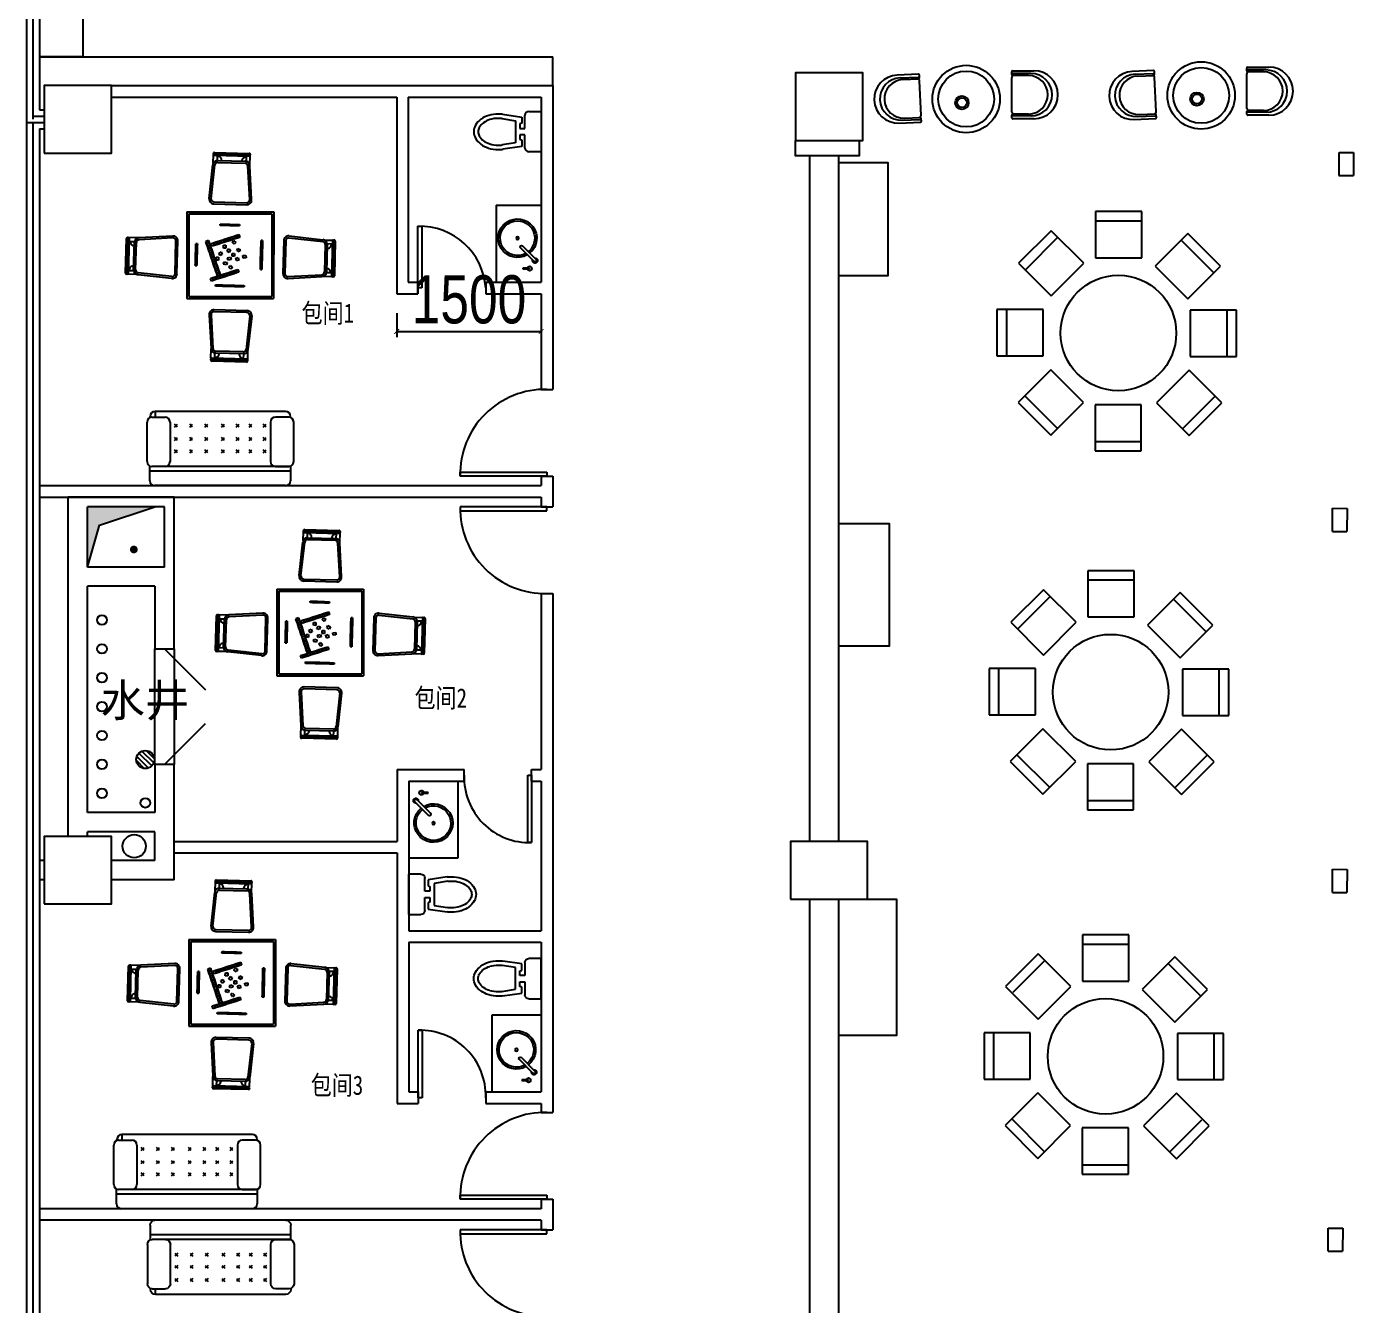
# Model space of a CAD drawing. Header units: millimetres. Extents: x 2680932 to 6187768, y 127588 to 383208.
# Drawn here: x 3069096 to 3082875, y 166707 to 179991 of the extents above; entities that cross this region are included whole.
import ezdxf

# ---------------------------------------------------------------- set-up
doc = ezdxf.new("R2010")
doc.units = ezdxf.units.MM
doc.header["$LTSCALE"] = 20
for name, color, linetype in [('3', 3, 'Continuous'), ('COLUMN', 9, 'Continuous'), ('CURTWALL', 4, 'Continuous'), ('DIM_LEAD', 3, 'Continuous'), ('EQUIP_地漏', 7, 'Continuous'), ('PUB_TEXT', 41, 'Continuous'), ('VPIPE-喷淋', 6, 'Continuous'), ('VPIPE-废水', 31, 'Continuous'), ('WALL', 3, 'Continuous'), ('WINDOW', 4, 'Continuous'), ('家具内线', 36, 'Continuous'), ('家具外线', 255, 'Continuous'), ('标注', 6, 'Continuous'), ('细线', 8, 'Continuous'), ('门窗', 73, 'Continuous'), ('阳台栏杆', 149, 'Continuous')]:
    doc.layers.add(name, color=color, linetype=linetype)
doc.layers.add('红', color=1, linetype='Continuous', lineweight=13)
doc.styles.add('DIM_FONT', font='simplex.shx', dxfattribs={"width": 0.8})
doc.styles.get("Standard").update_dxf_attribs({"font": '', "width": 0.8})
doc.styles.get('Standard').set_extended_font_data('YouYuan')
doc.dimstyles.new('平面图', dxfattribs={"dimscale": 100, "dimtxt": 5, "dimasz": 0.5, "dimexe": 0.6, "dimexo": 2, "dimgap": 0.8, "dimtad": 1, "dimdec": 0, "dimtxsty": 'Standard', "dimblk": 'ARCHTICK', "dimcen": 2.5, "dimclrd": 1, "dimclre": 1, "dimclrt": 2, "dimadec": 0, "dimazin": 0, "dimtfac": 1, "dimtdec": 0, "dimtix": 1, "dimtmove": 2, "dimatfit": 3, "dimfxl": 0.6, "dimarcsym": 0})

# ---------------------------------------------------------------- blocks, each defined once
blk = doc.blocks.new('$TwtSys$00000141')
for p, q in [((-94, 8), (-10, 92)), ((-94, 8), (-10, 92)), ((-87, -35), (35, 87)), ((-87, -35), (35, 87)), ((-66, -66), (66, 66)), ((-66, -66), (66, 66)), ((-32, -87), (88, 33)), ((-32, -87), (88, 33)), ((11, -92), (92, -11)), ((11, -92), (92, -11))]:
    blk.add_line(p, q)
blk.add_circle((0, 0), 94)
blk.add_circle((0, 0), 94)
blk = doc.blocks.new('_FZH')
blk.add_lwpolyline([(-0.5, -0.5), (0.5, -0.5), (0.5, 0.5), (-0.5, 0.5)], close=True)
blk = doc.blocks.new('$DorLib2D$00000120')
at = {"color": 0}
for p, q in [((-0.5, 0), (-0.146, 0.354)), ((0.5, 0), (0.146, 0.354))]:
    blk.add_line(p, q, dxfattribs=at)
blk = doc.blocks.new('MK-JJ-0362')
at = {"layer": '家具内线'}
for p, q in [((-139115, 102317, -343), (-139115, 102258, -343)), ((-138883, 102153, -343), (-138913, 102184, -343)), ((-138913, 102153, -343), (-138883, 102184, -343)), ((-138755, 102153, -343), (-138725, 102184, -343)), ((-138725, 102153, -343), (-138755, 102184, -343)), ((-138567, 102153, -343), (-138598, 102184, -343)), ((-138598, 102153, -343), (-138567, 102184, -343)), ((-138394, 102153, -343), (-138424, 102184, -343)), ((-138424, 102153, -343), (-138394, 102184, -343)), ((-138241, 102153, -343), (-138271, 102184, -343)), ((-138271, 102153, -343), (-138241, 102184, -343)), ((-138109, 102153, -343), (-138139, 102184, -343)), ((-138139, 102153, -343), (-138109, 102184, -343)), ((-137961, 102153, -343), (-137991, 102184, -343)), ((-137991, 102153, -343), (-137961, 102184, -343)), ((-138883, 102016, -343), (-138913, 102046, -343)), ((-138913, 102016, -343), (-138883, 102046, -343)), ((-138725, 102016, -343), (-138755, 102046, -343)), ((-138755, 102016, -343), (-138725, 102046, -343)), ((-138567, 102016, -343), (-138598, 102046, -343)), ((-138598, 102016, -343), (-138567, 102046, -343)), ((-138394, 102016, -343), (-138424, 102046, -343)), ((-138424, 102016, -343), (-138394, 102046, -343)), ((-138241, 102016, -343), (-138271, 102046, -343)), ((-138271, 102016, -343), (-138241, 102046, -343)), ((-138139, 102016, -343), (-138109, 102046, -343)), ((-138109, 102016, -343), (-138139, 102046, -343)), ((-137961, 102016, -343), (-137991, 102046, -343)), ((-137991, 102016, -343), (-137961, 102046, -343)), ((-138883, 101889, -343), (-138913, 101919, -343)), ((-138913, 101889, -343), (-138883, 101919, -343)), ((-138725, 101889, -343), (-138755, 101919, -343)), ((-138755, 101889, -343), (-138725, 101919, -343)), ((-138567, 101889, -343), (-138598, 101919, -343)), ((-138598, 101889, -343), (-138567, 101919, -343)), ((-138394, 101889, -343), (-138424, 101919, -343)), ((-138424, 101889, -343), (-138394, 101919, -343)), ((-138241, 101889, -343), (-138271, 101919, -343)), ((-138271, 101889, -343), (-138241, 101919, -343)), ((-138139, 101889, -343), (-138109, 101919, -343)), ((-138109, 101889, -343), (-138139, 101919, -343)), ((-137961, 101889, -343), (-137991, 101919, -343)), ((-137991, 101889, -343), (-137961, 101919, -343)), ((-137709, 101697, -343), (-139170, 101697, -343))]:
    blk.add_line(p, q, dxfattribs=at)
at = {"layer": '家具外线'}
for p, q in [((-139165, 102258, -343), (-139165, 102267, -343)), ((-139165, 102258, -343), (-139165, 102267, -343)), ((-139148, 102258, -343), (-139009, 102258, -343)), ((-137759, 102317, -343), (-139115, 102317, -343)), ((-137725, 102258, -343), (-137865, 102258, -343)), ((-137709, 102258, -343), (-137709, 102267, -343)), ((-139198, 101797, -343), (-139198, 102208, -343)), ((-138959, 102208, -343), (-138959, 101797, -343)), ((-137915, 102208, -343), (-137915, 101797, -343)), ((-137675, 101797, -343), (-137675, 102208, -343)), ((-139170, 101597, -343), (-139170, 101750, -343)), ((-139009, 101747, -343), (-139148, 101747, -343)), ((-137709, 101747, -343), (-139115, 101747, -343)), ((-137865, 101747, -343), (-137725, 101747, -343)), ((-137709, 101747, -343), (-137709, 101597, -343)), ((-137759, 101547, -343), (-139120, 101547, -343))]:
    blk.add_line(p, q, dxfattribs=at)
for centre, start, end in [((-139148, 102208, -343), 90, 180), ((-139148, 102208, -343), 90, 180), ((-139115, 102267, -343), 90, 180), ((-139009, 102208, -343), 0, 90), ((-137865, 102208, -343), 90, 180), ((-137759, 102267, -343), 0, 90), ((-137725, 102208, -343), 0, 90), ((-139148, 101797, -343), 180, 270), ((-139009, 101797, -343), 270, 0), ((-137865, 101797, -343), 180, 270), ((-137725, 101797, -343), 270, 0), ((-139120, 101597, -343), 180, 270), ((-137759, 101597, -343), 270, 0)]:
    blk.add_arc(centre, 50, start, end, dxfattribs=at)
at = {"layer": '家具外线', "style": 'DIM_FONT', "width": 0.8, "flags": 9}
for tag in ['XSIZE', 'YSIZE']:
    blk.add_attdef(tag, (-138140, 101547, -343), '', height=0.5, dxfattribs=at)
blk = doc.blocks.new('MK-JJ-0519')
at = {"layer": '家具内线'}
for p, q in [((-127327, 69052), (-127051, 69313)), ((-127321, 69045), (-127045, 69307)), ((-127316, 69039), (-127040, 69301)), ((-127228, 69013), (-127021, 69209)), ((-127115, 69263), (-127094, 69241)), ((-126719, 68975), (-126981, 69210)), ((-126151, 68983), (-125876, 69203)), ((-125836, 69200), (-125640, 68994)), ((-125809, 69288), (-125548, 69012)), ((-125804, 69294), (-125542, 69018)), ((-125797, 69299), (-125536, 69023)), ((-125738, 69247), (-125760, 69226)), ((-127275, 69111), (-127254, 69089)), ((-126425, 69034), (-127033, 68426)), ((-126425, 69034), (-125817, 68426)), ((-125586, 69087), (-125608, 69066)), ((-127011, 68698), (-127231, 68973)), ((-126967, 68695), (-126719, 68930)), ((-126154, 68939), (-125918, 68691)), ((-125874, 68691), (-125639, 68953)), ((-126613, 68744), (-126594, 68762)), ((-126584, 68751), (-126594, 68762)), ((-126594, 68762), (-126584, 68751)), ((-126758, 68607), (-126740, 68624)), ((-126740, 68624), (-126721, 68641)), ((-126729, 68613), (-126740, 68624)), ((-126740, 68624), (-126729, 68613)), ((-126711, 68630), (-126729, 68613)), ((-126721, 68641), (-126703, 68658)), ((-126711, 68630), (-126721, 68641)), ((-126721, 68641), (-126711, 68630)), ((-126693, 68648), (-126711, 68630)), ((-126703, 68658), (-126685, 68676)), ((-126693, 68648), (-126703, 68658)), ((-126703, 68658), (-126693, 68648)), ((-126675, 68665), (-126693, 68648)), ((-126685, 68676), (-126667, 68693)), ((-126675, 68665), (-126685, 68676)), ((-126685, 68676), (-126675, 68665)), ((-126657, 68682), (-126675, 68665)), ((-126667, 68693), (-126649, 68710)), ((-126657, 68682), (-126667, 68693)), ((-126667, 68693), (-126657, 68682)), ((-126639, 68699), (-126657, 68682)), ((-126649, 68710), (-126631, 68727)), ((-126639, 68699), (-126649, 68710)), ((-126649, 68710), (-126639, 68699)), ((-126620, 68716), (-126639, 68699)), ((-126631, 68727), (-126613, 68744)), ((-126620, 68716), (-126631, 68727)), ((-126631, 68727), (-126620, 68716)), ((-126602, 68734), (-126620, 68716)), ((-126602, 68734), (-126613, 68744)), ((-126613, 68744), (-126602, 68734)), ((-126584, 68751), (-126602, 68734)), ((-126548, 68617), (-126537, 68639)), ((-126537, 68639), (-126526, 68661)), ((-126537, 68639), (-126510, 68626)), ((-126510, 68626), (-126537, 68639)), ((-126526, 68661), (-126515, 68684)), ((-126526, 68661), (-126499, 68648)), ((-126499, 68648), (-126526, 68661)), ((-126510, 68626), (-126521, 68603)), ((-126515, 68684), (-126504, 68706)), ((-126515, 68684), (-126488, 68671)), ((-126488, 68671), (-126515, 68684)), ((-126499, 68648), (-126510, 68626)), ((-126504, 68706), (-126477, 68693)), ((-126477, 68693), (-126504, 68706)), ((-126488, 68671), (-126499, 68648)), ((-126492, 68625), (-126478, 68652)), ((-126469, 68614), (-126492, 68625)), ((-126477, 68693), (-126488, 68671)), ((-126478, 68652), (-126456, 68641)), ((-126456, 68641), (-126469, 68614)), ((-126469, 68614), (-126456, 68641)), ((-126456, 68641), (-126433, 68629)), ((-126433, 68629), (-126447, 68602)), ((-126447, 68602), (-126433, 68629)), ((-126433, 68629), (-126411, 68618)), ((-126281, 68720), (-126270, 68730)), ((-126270, 68730), (-126281, 68720)), ((-126264, 68702), (-126281, 68720)), ((-126270, 68730), (-126253, 68712)), ((-126264, 68702), (-126253, 68712)), ((-126253, 68712), (-126264, 68702)), ((-126247, 68683), (-126264, 68702)), ((-126253, 68712), (-126236, 68694)), ((-126247, 68683), (-126236, 68694)), ((-126236, 68694), (-126247, 68683)), ((-126229, 68665), (-126247, 68683)), ((-126236, 68694), (-126218, 68676)), ((-126229, 68665), (-126218, 68676)), ((-126218, 68676), (-126229, 68665)), ((-126212, 68647), (-126229, 68665)), ((-126218, 68676), (-126201, 68658)), ((-126212, 68647), (-126201, 68658)), ((-126201, 68658), (-126212, 68647)), ((-126195, 68629), (-126212, 68647)), ((-126201, 68658), (-126184, 68639)), ((-126195, 68629), (-126184, 68639)), ((-126184, 68639), (-126195, 68629)), ((-126178, 68611), (-126195, 68629)), ((-126184, 68639), (-126167, 68621)), ((-126178, 68611), (-126167, 68621)), ((-126167, 68621), (-126178, 68611)), ((-126167, 68621), (-126150, 68603)), ((-126747, 68596), (-126758, 68607)), ((-126758, 68607), (-126747, 68596)), ((-126729, 68613), (-126747, 68596)), ((-126626, 68460), (-126615, 68482)), ((-126615, 68482), (-126604, 68504)), ((-126615, 68482), (-126588, 68469)), ((-126588, 68469), (-126615, 68482)), ((-126604, 68504), (-126592, 68527)), ((-126604, 68504), (-126577, 68491)), ((-126577, 68491), (-126604, 68504)), ((-126592, 68527), (-126581, 68549)), ((-126592, 68527), (-126566, 68514)), ((-126566, 68514), (-126592, 68527)), ((-126577, 68491), (-126588, 68469)), ((-126581, 68549), (-126570, 68572)), ((-126581, 68549), (-126555, 68536)), ((-126555, 68536), (-126581, 68549)), ((-126566, 68514), (-126577, 68491)), ((-126570, 68572), (-126559, 68594)), ((-126570, 68572), (-126543, 68558)), ((-126543, 68558), (-126570, 68572)), ((-126555, 68536), (-126566, 68514)), ((-126564, 68495), (-126542, 68515)), ((-126546, 68477), (-126564, 68495)), ((-126559, 68594), (-126548, 68617)), ((-126559, 68594), (-126532, 68581)), ((-126532, 68581), (-126559, 68594)), ((-126543, 68558), (-126555, 68536)), ((-126548, 68617), (-126521, 68603)), ((-126521, 68603), (-126548, 68617)), ((-126525, 68497), (-126546, 68477)), ((-126532, 68581), (-126543, 68558)), ((-126542, 68515), (-126525, 68497)), ((-126521, 68603), (-126532, 68581)), ((-126502, 68498), (-126493, 68526)), ((-126479, 68490), (-126502, 68498)), ((-126493, 68526), (-126469, 68518)), ((-126469, 68518), (-126479, 68490)), ((-126447, 68602), (-126469, 68614)), ((-126425, 68591), (-126447, 68602)), ((-126411, 68618), (-126425, 68591)), ((-126425, 68591), (-126411, 68618)), ((-126403, 68580), (-126425, 68591)), ((-126423, 68529), (-126401, 68550)), ((-126406, 68511), (-126423, 68529)), ((-126422, 68477), (-126394, 68488)), ((-126411, 68618), (-126389, 68606)), ((-126384, 68532), (-126406, 68511)), ((-126389, 68606), (-126403, 68580)), ((-126403, 68580), (-126389, 68606)), ((-126380, 68568), (-126403, 68580)), ((-126401, 68550), (-126384, 68532)), ((-126394, 68488), (-126384, 68465)), ((-126389, 68606), (-126367, 68595)), ((-126367, 68595), (-126380, 68568)), ((-126380, 68568), (-126367, 68595)), ((-126358, 68557), (-126380, 68568)), ((-126367, 68595), (-126344, 68584)), ((-126344, 68584), (-126358, 68557)), ((-126358, 68557), (-126344, 68584)), ((-126336, 68545), (-126358, 68557)), ((-126344, 68584), (-126322, 68572)), ((-126322, 68572), (-126336, 68545)), ((-126336, 68545), (-126322, 68572)), ((-126314, 68534), (-126336, 68545)), ((-126322, 68572), (-126300, 68561)), ((-126317, 68508), (-126292, 68510)), ((-126314, 68478), (-126317, 68508)), ((-126300, 68561), (-126314, 68534)), ((-126314, 68534), (-126300, 68561)), ((-126291, 68523), (-126314, 68534)), ((-126300, 68561), (-126278, 68549)), ((-126292, 68510), (-126290, 68480)), ((-126278, 68549), (-126291, 68523)), ((-126291, 68523), (-126278, 68549)), ((-126269, 68511), (-126291, 68523)), ((-126278, 68549), (-126255, 68538)), ((-126255, 68538), (-126269, 68511)), ((-126269, 68511), (-126255, 68538)), ((-126247, 68500), (-126269, 68511)), ((-126255, 68538), (-126233, 68527)), ((-126233, 68527), (-126247, 68500)), ((-126247, 68500), (-126233, 68527)), ((-126225, 68488), (-126247, 68500)), ((-126233, 68527), (-126211, 68515)), ((-126211, 68515), (-126225, 68488)), ((-126225, 68488), (-126211, 68515)), ((-126161, 68593), (-126178, 68611)), ((-126161, 68593), (-126150, 68603)), ((-126150, 68603), (-126161, 68593)), ((-126143, 68575), (-126161, 68593)), ((-126150, 68603), (-126132, 68585)), ((-126143, 68575), (-126132, 68585)), ((-126132, 68585), (-126143, 68575)), ((-127033, 68426), (-126425, 67818)), ((-126754, 68375), (-126741, 68402)), ((-126732, 68364), (-126754, 68375)), ((-126741, 68402), (-126718, 68391)), ((-126732, 68364), (-126718, 68391)), ((-126718, 68391), (-126732, 68364)), ((-126710, 68353), (-126732, 68364)), ((-126718, 68391), (-126696, 68379)), ((-126710, 68353), (-126696, 68379)), ((-126696, 68379), (-126710, 68353)), ((-126687, 68341), (-126710, 68353)), ((-126696, 68379), (-126674, 68368)), ((-126687, 68341), (-126674, 68368)), ((-126674, 68368), (-126687, 68341)), ((-126674, 68368), (-126652, 68357)), ((-126670, 68370), (-126659, 68392)), ((-126670, 68370), (-126643, 68357)), ((-126643, 68357), (-126670, 68370)), ((-126665, 68330), (-126652, 68357)), ((-126652, 68357), (-126665, 68330)), ((-126659, 68392), (-126648, 68415)), ((-126659, 68392), (-126632, 68379)), ((-126632, 68379), (-126659, 68392)), ((-126652, 68357), (-126629, 68345)), ((-126648, 68415), (-126637, 68437)), ((-126648, 68415), (-126621, 68401)), ((-126621, 68401), (-126648, 68415)), ((-126632, 68379), (-126643, 68357)), ((-126643, 68318), (-126629, 68345)), ((-126629, 68345), (-126643, 68318)), ((-126637, 68437), (-126626, 68460)), ((-126637, 68437), (-126610, 68424)), ((-126610, 68424), (-126637, 68437)), ((-126621, 68401), (-126632, 68379)), ((-126629, 68345), (-126607, 68334)), ((-126626, 68460), (-126599, 68446)), ((-126599, 68446), (-126626, 68460)), ((-126610, 68424), (-126621, 68401)), ((-126599, 68446), (-126610, 68424)), ((-126588, 68469), (-126599, 68446)), ((-126540, 68409), (-126518, 68422)), ((-126524, 68383), (-126540, 68409)), ((-126503, 68396), (-126524, 68383)), ((-126524, 68320), (-126522, 68350)), ((-126522, 68350), (-126497, 68348)), ((-126518, 68422), (-126503, 68396)), ((-126497, 68348), (-126499, 68318)), ((-126477, 68404), (-126464, 68426)), ((-126451, 68389), (-126477, 68404)), ((-126464, 68426), (-126438, 68411)), ((-126438, 68411), (-126451, 68389)), ((-125817, 68426), (-126425, 67818)), ((-126412, 68454), (-126422, 68477)), ((-126420, 68338), (-126406, 68365)), ((-126419, 68405), (-126397, 68426)), ((-126401, 68387), (-126419, 68405)), ((-126384, 68465), (-126412, 68454)), ((-126406, 68365), (-126384, 68353)), ((-126380, 68408), (-126401, 68387)), ((-126384, 68353), (-126398, 68326)), ((-126397, 68426), (-126380, 68408)), ((-126342, 68414), (-126318, 68420)), ((-126334, 68385), (-126342, 68414)), ((-126310, 68391), (-126334, 68385)), ((-126318, 68420), (-126310, 68391)), ((-126290, 68480), (-126314, 68478)), ((-126751, 68318), (-126762, 68308)), ((-126762, 68308), (-126751, 68318)), ((-126745, 68290), (-126762, 68308)), ((-126751, 68318), (-126734, 68300)), ((-126734, 68300), (-126745, 68290)), ((-126745, 68290), (-126734, 68300)), ((-126727, 68272), (-126745, 68290)), ((-126734, 68300), (-126716, 68282)), ((-126716, 68282), (-126727, 68272)), ((-126727, 68272), (-126716, 68282)), ((-126710, 68254), (-126727, 68272)), ((-126716, 68282), (-126699, 68264)), ((-126699, 68264), (-126710, 68254)), ((-126710, 68254), (-126699, 68264)), ((-126693, 68235), (-126710, 68254)), ((-126699, 68264), (-126682, 68246)), ((-126682, 68246), (-126693, 68235)), ((-126693, 68235), (-126682, 68246)), ((-126676, 68217), (-126693, 68235)), ((-126665, 68330), (-126687, 68341)), ((-126682, 68246), (-126665, 68228)), ((-126665, 68228), (-126676, 68217)), ((-126676, 68217), (-126665, 68228)), ((-126658, 68199), (-126676, 68217)), ((-126643, 68318), (-126665, 68330)), ((-126665, 68228), (-126648, 68210)), ((-126648, 68210), (-126658, 68199)), ((-126658, 68199), (-126648, 68210)), ((-126648, 68210), (-126630, 68191)), ((-126621, 68307), (-126643, 68318)), ((-126621, 68307), (-126607, 68334)), ((-126607, 68334), (-126621, 68307)), ((-126598, 68296), (-126621, 68307)), ((-126607, 68334), (-126585, 68322)), ((-126598, 68296), (-126585, 68322)), ((-126585, 68322), (-126598, 68296)), ((-126576, 68284), (-126598, 68296)), ((-126585, 68322), (-126563, 68311)), ((-126576, 68284), (-126563, 68311)), ((-126563, 68311), (-126576, 68284)), ((-126554, 68273), (-126576, 68284)), ((-126563, 68311), (-126540, 68300)), ((-126554, 68273), (-126540, 68300)), ((-126540, 68300), (-126554, 68273)), ((-126532, 68261), (-126554, 68273)), ((-126540, 68300), (-126518, 68288)), ((-126532, 68261), (-126518, 68288)), ((-126518, 68288), (-126532, 68261)), ((-126509, 68250), (-126532, 68261)), ((-126499, 68318), (-126524, 68320)), ((-126518, 68288), (-126496, 68277)), ((-126509, 68250), (-126496, 68277)), ((-126496, 68277), (-126509, 68250)), ((-126487, 68239), (-126509, 68250)), ((-126496, 68277), (-126474, 68265)), ((-126487, 68239), (-126474, 68265)), ((-126474, 68265), (-126487, 68239)), ((-126398, 68326), (-126420, 68338)), ((-126351, 68311), (-126335, 68331)), ((-126328, 68292), (-126351, 68311)), ((-126335, 68331), (-126312, 68311)), ((-126312, 68311), (-126328, 68292)), ((-126200, 68204), (-126181, 68222)), ((-126171, 68211), (-126189, 68193)), ((-126181, 68222), (-126163, 68239)), ((-126181, 68222), (-126171, 68211)), ((-126171, 68211), (-126181, 68222)), ((-126153, 68228), (-126171, 68211)), ((-126163, 68239), (-126145, 68256)), ((-126163, 68239), (-126153, 68228)), ((-126153, 68228), (-126163, 68239)), ((-126135, 68245), (-126153, 68228)), ((-126145, 68256), (-126127, 68273)), ((-126145, 68256), (-126135, 68245)), ((-126135, 68245), (-126145, 68256)), ((-126117, 68262), (-126135, 68245)), ((-126127, 68273), (-126109, 68290)), ((-126127, 68273), (-126117, 68262)), ((-126117, 68262), (-126127, 68273)), ((-126098, 68279), (-126117, 68262)), ((-126109, 68290), (-126091, 68308)), ((-126109, 68290), (-126098, 68279)), ((-126098, 68279), (-126109, 68290)), ((-126080, 68297), (-126098, 68279)), ((-126091, 68308), (-126080, 68297)), ((-126080, 68297), (-126091, 68308)), ((-127002, 68130), (-127238, 67868)), ((-126723, 67882), (-126958, 68130)), ((-126641, 68181), (-126658, 68199)), ((-126630, 68191), (-126641, 68181)), ((-126641, 68181), (-126630, 68191)), ((-126624, 68163), (-126641, 68181)), ((-126630, 68191), (-126613, 68173)), ((-126613, 68173), (-126624, 68163)), ((-126624, 68163), (-126613, 68173)), ((-126607, 68145), (-126624, 68163)), ((-126613, 68173), (-126596, 68155)), ((-126596, 68155), (-126607, 68145)), ((-126607, 68145), (-126596, 68155)), ((-126590, 68127), (-126607, 68145)), ((-126596, 68155), (-126579, 68137)), ((-126579, 68137), (-126590, 68127)), ((-126590, 68127), (-126579, 68137)), ((-126572, 68108), (-126590, 68127)), ((-126579, 68137), (-126562, 68119)), ((-126562, 68119), (-126572, 68108)), ((-126572, 68108), (-126562, 68119)), ((-126555, 68090), (-126572, 68108)), ((-126562, 68119), (-126544, 68101)), ((-126544, 68101), (-126555, 68090)), ((-126555, 68090), (-126544, 68101)), ((-126308, 68101), (-126290, 68118)), ((-126308, 68101), (-126298, 68090)), ((-126298, 68090), (-126308, 68101)), ((-126280, 68107), (-126298, 68090)), ((-126290, 68118), (-126272, 68136)), ((-126290, 68118), (-126280, 68107)), ((-126280, 68107), (-126290, 68118)), ((-126262, 68125), (-126280, 68107)), ((-126272, 68136), (-126254, 68153)), ((-126272, 68136), (-126262, 68125)), ((-126262, 68125), (-126272, 68136)), ((-126244, 68142), (-126262, 68125)), ((-126254, 68153), (-126236, 68170)), ((-126254, 68153), (-126244, 68142)), ((-126244, 68142), (-126254, 68153)), ((-126225, 68159), (-126244, 68142)), ((-126236, 68170), (-126218, 68187)), ((-126236, 68170), (-126225, 68159)), ((-126225, 68159), (-126236, 68170)), ((-126207, 68176), (-126225, 68159)), ((-126218, 68187), (-126200, 68204)), ((-126218, 68187), (-126207, 68176)), ((-126207, 68176), (-126218, 68187)), ((-126189, 68193), (-126207, 68176)), ((-126200, 68204), (-126189, 68193)), ((-126189, 68193), (-126200, 68204)), ((-125910, 68126), (-126158, 67891)), ((-125866, 68123), (-125646, 67848)), ((-127080, 67522), (-127341, 67798)), ((-127073, 67528), (-127335, 67804)), ((-127067, 67533), (-127329, 67809)), ((-127041, 67621), (-127237, 67828)), ((-126726, 67838), (-127001, 67618)), ((-126158, 67847), (-125896, 67611)), ((-125649, 67808), (-125855, 67612)), ((-127291, 67734), (-127269, 67755)), ((-125561, 67782), (-125837, 67520)), ((-125555, 67776), (-125831, 67514)), ((-125550, 67769), (-125826, 67508)), ((-125602, 67710), (-125623, 67732)), ((-127139, 67574), (-127117, 67595)), ((-125762, 67558), (-125783, 67580))]:
    blk.add_line(p, q, dxfattribs=at)
for centre, start, end in [((-127001, 69187), 48.0448, 133.4806), ((-125857, 69179), 43.4806, 128.7209), ((-127207, 68992), 133.4806, 218.7209), ((-126739, 68952), 313.4806, 48.0448), ((-126132, 68959), 128.7209, 223.4806), ((-125662, 68973), 318.0448, 43.4806), ((-126987, 68717), 218.7209, 313.4806), ((-125897, 68711), 223.4806, 318.0448), ((-126980, 68110), 43.4806, 138.0448), ((-125890, 68104), 38.7209, 133.4806), ((-127215, 67848), 138.0448, 223.4806), ((-126745, 67862), 308.7209, 43.4806), ((-126138, 67869), 133.4806, 228.0448), ((-125670, 67830), 313.4806, 38.7209), ((-127019, 67642), 223.4806, 308.7209), ((-125876, 67634), 228.0448, 313.4806)]:
    blk.add_arc(centre, 30, start, end, dxfattribs=at)
at = {"layer": '家具外线'}
for p, q in [((-127326, 69063), (-127064, 69311)), ((-127050, 69311), (-127042, 69303)), ((-127305, 69041), (-127043, 69289)), ((-127242, 69028), (-127035, 69224)), ((-127065, 69268), (-127029, 69230)), ((-126969, 69226), (-127044, 69305)), ((-126706, 68989), (-126967, 69225)), ((-126163, 68998), (-125889, 69218)), ((-125877, 69225), (-125808, 69290)), ((-125788, 69255), (-125826, 69218)), ((-125821, 69214), (-125625, 69007)), ((-125808, 69291), (-125800, 69298)), ((-125808, 69277), (-125560, 69015)), ((-125786, 69298), (-125538, 69036)), ((-127319, 69041), (-127326, 69049)), ((-127253, 68972), (-127312, 69034)), ((-127283, 69061), (-127246, 69023)), ((-126425, 69062), (-127061, 68426)), ((-126425, 69062), (-125788, 68426)), ((-125581, 69037), (-125619, 69001)), ((-127026, 68686), (-127246, 68960)), ((-126953, 68681), (-126705, 68916)), ((-126168, 68925), (-125933, 68677)), ((-125860, 68678), (-125624, 68939)), ((-125623, 68942), (-125544, 69016)), ((-125538, 69022), (-125546, 69015)), ((-127120, 68836), (-127121, 68836)), ((-127061, 68426), (-126425, 67790)), ((-125788, 68426), (-126425, 67790)), ((-127017, 68143), (-127252, 67882)), ((-126709, 67896), (-126944, 68144)), ((-125924, 68140), (-126172, 67905)), ((-125851, 68135), (-125631, 67861)), ((-127339, 67799), (-127331, 67807)), ((-127324, 67813), (-127253, 67880)), ((-127069, 67544), (-127317, 67806)), ((-127296, 67784), (-127258, 67820)), ((-127056, 67607), (-127252, 67814)), ((-126714, 67823), (-126988, 67603)), ((-126171, 67832), (-125910, 67597)), ((-125635, 67793), (-125842, 67597)), ((-125594, 67760), (-125631, 67798)), ((-125624, 67849), (-125559, 67780)), ((-127091, 67523), (-127339, 67785)), ((-126864, 67729), (-126864, 67728)), ((-125572, 67780), (-125834, 67532)), ((-125551, 67758), (-125813, 67510)), ((-125558, 67780), (-125551, 67772)), ((-127089, 67566), (-127051, 67603)), ((-127069, 67530), (-127077, 67523)), ((-127000, 67596), (-127069, 67531)), ((-125841, 67525), (-125908, 67596)), ((-125812, 67553), (-125848, 67591)), ((-125827, 67510), (-125834, 67518))]:
    blk.add_line(p, q, dxfattribs=at)
for centre, radius, start, end in [((-127057, 69304), 10, 43.4806, 133.4806), ((-127028, 69230), 46, 133.4806, 220.2099), ((-127050, 69296), 10, 313.4806, 43.4806), ((-127001, 69187), 50, 48.0448, 133.4806), ((-125857, 69179), 50, 43.4806, 128.7209), ((-125801, 69284), 10, 133.4806, 223.4806), ((-125793, 69291), 10, 43.4806, 133.4806), ((-125825, 69218), 46.2, 310.815, 46.8804), ((-127319, 69056), 10, 133.4806, 223.4806), ((-127311, 69048), 10, 223.4806, 313.4806), ((-127246, 69024), 46.2, 40.815, 136.8804), ((-125619, 69002), 44.5, 134.516, 137.1597), ((-125619, 69000), 46, 43.4806, 130.2099), ((-125545, 69029), 10, 313.4806, 43.4806), ((-127207, 68992), 50, 133.4806, 218.7209), ((-126739, 68952), 50, 313.4806, 48.0448), ((-126132, 68959), 50, 128.7209, 223.4806), ((-125662, 68973), 50, 318.0448, 43.4806), ((-125553, 69022), 10, 223.4806, 313.4806), ((-126987, 68717), 50, 218.7209, 313.4806), ((-125897, 68711), 50, 223.4806, 318.0448), ((-126980, 68110), 50, 43.4806, 138.0448), ((-125890, 68104), 50, 38.7209, 133.4806), ((-127332, 67792), 10, 133.4806, 223.4806), ((-127324, 67799), 10, 43.4806, 133.4806), ((-127215, 67848), 50, 138.0448, 223.4806), ((-126745, 67862), 50, 308.7209, 43.4806), ((-126138, 67869), 50, 133.4806, 228.0448), ((-125670, 67830), 50, 313.4806, 38.7209), ((-127258, 67821), 46, 223.4806, 310.2099), ((-127257, 67819), 44.5, 314.516, 317.1597), ((-125631, 67797), 46.2, 220.815, 316.8804), ((-125565, 67773), 10, 43.4806, 133.4806), ((-125558, 67766), 10, 313.4806, 43.4806), ((-127052, 67603), 46.2, 130.815, 226.8804), ((-127083, 67530), 10, 223.4806, 313.4806), ((-127076, 67538), 10, 313.4806, 43.4806), ((-127019, 67642), 50, 223.4806, 308.7209), ((-125876, 67634), 50, 228.0448, 313.4806), ((-125827, 67525), 10, 133.4806, 223.4806), ((-125849, 67591), 46, 313.4806, 40.2099), ((-125820, 67517), 10, 223.4806, 313.4806)]:
    blk.add_arc(centre, radius, start, end, dxfattribs=at)
blk = doc.blocks.new('MK-DJ-0278')
at = {"layer": '家具内线'}
blk.add_circle((24765, 2215), 15, dxfattribs=at)
blk.add_arc((24765, 2215), 180, 151.2087, 141.4577, dxfattribs=at)
at = {"layer": '家具外线'}
for p, q in [((24522, 2387), (24664, 2246)), ((24685, 2267), (24543, 2408)), ((24447, 2271), (24447, 2340)), ((24447, 2340), (24454, 2340)), ((24454, 2271), (24447, 2271)), ((24454, 2340), (24454, 2271))]:
    blk.add_line(p, q, dxfattribs=at)
for centre, radius, start, end in [((24450, 2340), 22.9, 278.934, 261.066), ((24533, 2398), 26.1, 350.0496, 279.9504), ((24533, 2398), 15, 45, 225), ((24765, 2215), 200, 149.5499, 140.8096), ((24674, 2256), 15, 225, 45)]:
    blk.add_arc(centre, radius, start, end, dxfattribs=at)
blk = doc.blocks.new('MK-DJ-0474')
at = {"layer": '家具外线'}
for p, q in [((27026, 4946), (26996, 5143)), ((27026, 4946), (26996, 5143)), ((27063, 5009), (27041, 5149)), ((27314, 5151), (27290, 5009)), ((27359, 5145), (27329, 4946)), ((27359, 5145), (27329, 4946)), ((27359, 5145), (27359, 5145)), ((27359, 5145), (27359, 5145)), ((27063, 5009), (27063, 5009)), ((27190, 5009), (27063, 5009)), ((27098, 4964), (27093, 4946)), ((27098, 4964), (27093, 4946)), ((27145, 4964), (27098, 4964)), ((27145, 4964), (27098, 4964)), ((27145, 4912), (27145, 4964)), ((27145, 4912), (27145, 4964)), ((27290, 5009), (27190, 5009)), ((27190, 5009), (27190, 5009)), ((27260, 4964), (27212, 4964)), ((27212, 4964), (27212, 4912)), ((27260, 4964), (27212, 4964)), ((27212, 4964), (27212, 4912)), ((27267, 4946), (27260, 4964)), ((27267, 4946), (27260, 4964)), ((27290, 5009), (27290, 5009)), ((26970, 4744), (26970, 4872)), ((26970, 4744), (26970, 4872)), ((27010, 4912), (27145, 4912)), ((27010, 4912), (27145, 4912)), ((27093, 4946), (27026, 4946)), ((27093, 4946), (27026, 4946)), ((27212, 4912), (27348, 4912)), ((27212, 4912), (27348, 4912)), ((27329, 4946), (27267, 4946)), ((27329, 4946), (27267, 4946)), ((27388, 4872), (27388, 4744)), ((27388, 4872), (27388, 4744)), ((27388, 4744), (26970, 4744)), ((27388, 4744), (26970, 4744))]:
    blk.add_line(p, q, dxfattribs=at)
for centre, radius, start, end in [((27211, 5251), 201, 119.5446, 143.8717), ((27211, 5251), 201, 119.5446, 143.8717), ((27211, 5251), 156, 119.5446, 143.8717), ((27178, 5309), 135, 89.7075, 119.5446), ((27178, 5309), 135, 89.7075, 119.5446), ((27178, 5309), 89.9, 89.7075, 119.5446), ((27178, 5309), 135, 59.8705, 89.7075), ((27178, 5309), 135, 59.8705, 89.7075), ((27178, 5309), 89.9, 59.8705, 89.7075), ((27145, 5252), 156, 35.5434, 59.8705), ((27145, 5252), 201, 35.5434, 59.8705), ((27145, 5252), 201, 35.5434, 59.8705), ((27345, 5188), 352, 163.0538, 179.7075), ((27345, 5188), 352, 163.0538, 179.7075), ((27263, 5214), 266, 143.8717, 163.0538), ((27263, 5214), 266, 143.8717, 163.0538), ((27345, 5188), 307, 163.0538, 179.7075), ((27263, 5214), 221, 143.8717, 163.0538), ((27092, 5214), 221, 16.3613, 35.5434), ((27010, 5190), 307, 359.7075, 16.3613), ((27092, 5214), 266, 16.3613, 35.5434), ((27092, 5214), 266, 16.3613, 35.5434), ((27010, 5190), 352, 359.7075, 16.3613), ((27010, 5190), 352, 359.7075, 16.3613), ((27345, 5188), 352, 179.7075, 187.4876), ((27345, 5188), 352, 179.7075, 187.4876), ((27345, 5188), 307, 179.7075, 187.4186), ((27010, 5190), 307, 352.6085, 359.7075), ((27010, 5190), 352, 352.5404, 359.7075), ((27010, 5190), 352, 352.5404, 359.7075), ((27010, 4872), 40, 90, 180), ((27010, 4872), 40, 90, 180), ((27348, 4872), 40, 0, 90), ((27348, 4872), 40, 0, 90)]:
    blk.add_arc(centre, radius, start, end, dxfattribs=at)
blk = doc.blocks.new('_ArchTick')
at = {"color": 0, "linetype": 'ByBlock', "lineweight": -3, "const_width": 0.15}
blk.add_lwpolyline([(-0.5, -0.5), (0.5, 0.5)], dxfattribs=at)
blk = doc.blocks.new('*D328')
at = {"layer": 'Defpoints', "color": 0, "transparency": 16777216}
for p in [(3072940, 177215), (3074439, 177215), (3074439, 176824)]:
    blk.add_point(p, dxfattribs=at)
at = {"layer": '标注', "color": 1, "lineweight": -2, "transparency": 16777216}
for p, q in [((3072940, 177015), (3072940, 176764)), ((3074439, 177015), (3074439, 176764)), ((3072940, 176824), (3074439, 176824))]:
    blk.add_line(p, q, dxfattribs=at)
at = {"layer": '标注', "color": 1, "lineweight": -2, "transparency": 16777216, "xscale": 50, "yscale": 50, "zscale": 50, "rotation": 180}
blk.add_blockref('_ArchTick', (3072940, 176824), dxfattribs=at)
at = {"layer": '标注', "color": 1, "lineweight": -2, "transparency": 16777216, "xscale": 50, "yscale": 50, "zscale": 50}
blk.add_blockref('_ArchTick', (3074439, 176824), dxfattribs=at)
at = {"layer": '标注', "color": 2, "lineweight": -3, "transparency": 16777216, "insert": (3073690, 177154), "char_height": 500, "attachment_point": 5}
blk.add_mtext('1500', dxfattribs=at)
blk = doc.blocks.new('A$C721C06B2')
at = {"color": 3}
for p, q in [((856, 2074), (856, 1674)), ((1256, 2074), (856, 2074)), ((1256, 1674), (1256, 2074)), ((1252, 1992), (856, 1992)), ((472, 1909), (189, 1627)), ((527, 1849), (252, 1574)), ((755, 1627), (472, 1909)), ((1655, 1885), (1372, 1602)), ((1937, 1602), (1655, 1885)), ((1877, 1547), (1602, 1822)), ((189, 1627), (472, 1344)), ((472, 1344), (755, 1627)), ((856, 1674), (1256, 1674)), ((969, 1516), (969, 1516)), ((1035, 1516), (1035, 1516)), ((1102, 1516), (1102, 1516)), ((1372, 1602), (1655, 1319)), ((1655, 1319), (1937, 1602)), ((403, 1226), (3, 1226)), ((3, 1226), (3, 826)), ((84, 1222), (84, 833)), ((403, 826), (403, 1226)), ((2076, 1221), (1676, 1221)), ((1676, 1221), (1676, 821)), ((1994, 825), (1994, 1213)), ((2076, 821), (2076, 1221)), ((3, 826), (403, 826)), ((1676, 821), (2076, 821)), ((468, 706), (185, 423)), ((751, 423), (468, 706)), ((1667, 703), (1384, 420)), ((1950, 420), (1667, 703)), ((246, 478), (521, 203)), ((1612, 198), (1887, 473)), ((185, 423), (468, 140)), ((468, 140), (751, 423)), ((852, 403), (852, 3)), ((1252, 403), (852, 403)), ((1252, 3), (1252, 403)), ((1384, 420), (1667, 137)), ((1667, 137), (1950, 420)), ((852, 3), (1252, 3)), ((856, 84), (1245, 84))]:
    blk.add_line(p, q, dxfattribs=at)
blk.add_circle((1054, 1023), 500, dxfattribs=at)
at = {"color": 3, "style": 'DIM_FONT', "width": 0.8, "flags": 9}
for tag, p, rotation in [('YSIZE', (1259, 2077), 180), ('XSIZE', (1259, 2077), 180), ('YSIZE', (472, 1913), 225), ('XSIZE', (472, 1913), 225), ('YSIZE', (1941, 1602), 135), ('XSIZE', (1941, 1602), 135), ('YSIZE', (0, 1228), 270), ('XSIZE', (0, 1228), 270), ('YSIZE', (2078, 818), 90), ('XSIZE', (2078, 818), 90), ('XSIZE', (181, 423), 315), ('YSIZE', (181, 423), 315), ('YSIZE', (1667, 133), 45), ('XSIZE', (1667, 133), 45)]:
    blk.add_attdef(tag, p, '', height=0.5, rotation=rotation, dxfattribs=at)
for tag in ['YSIZE', 'XSIZE']:
    blk.add_attdef(tag, (849, 0), '', height=0.5, dxfattribs=at)

msp = doc.modelspace()

# ---------------------------------------------------------------- hatches: boundary and pattern name
at = {"layer": '细线'}
h = msp.add_hatch(color=256, dxfattribs=at)
h.paths.add_polyline_path([(3070054.1, 175002), (3069729.1, 175002), (3069729.1, 174884.6)], flags=17)
h.paths.add_polyline_path([(3070429.1, 175002), (3070054.1, 175002), (3069729.1, 174884.6), (3069729.1, 174377), (3069852.1, 174811.1)])

# ---------------------------------------------------------------- linework, layer by layer
at = {"layer": '3'}
for p, q in [((3069229.1, 179677), (3074559.5, 179677)), ((3069979.1, 179377), (3074559.5, 179377)), ((3074559.5, 179377), (3074559.5, 179257)), ((3069979.1, 179257), (3072939.9, 179257)), ((3072939.9, 179257), (3072939.9, 177215.5)), ((3073059.9, 179257), (3073059.9, 177335.5)), ((3073059.9, 179257), (3074439.5, 179257)), ((3074439.5, 179257), (3074439.5, 177335.5)), ((3074559.5, 179257), (3074559.5, 176222)), ((3073159.9, 177215.5), (3073159.9, 177915.5)), ((3073159.9, 177915.5), (3073199.9, 177915.5)), ((3073199.9, 177915.5), (3073199.9, 177275.5)), ((3073059.9, 177335.5), (3073159.9, 177335.5)), ((3073159.9, 177335.5), (3073159.9, 177215.5)), ((3073863.9, 177335.5), (3073863.9, 177215.5)), ((3073863.9, 177335.5), (3074439.5, 177335.5)), ((3072939.9, 177215.5), (3073159.9, 177215.5)), ((3073199.9, 177275.5), (3073159.9, 177275.5)), ((3073863.9, 177215.5), (3074439.5, 177215.5)), ((3074439.5, 177215.5), (3074439.5, 176222)), ((3074439.5, 176222), (3074559.5, 176222)), ((3073599.5, 175322), (3073599.5, 175362)), ((3073599.5, 175362), (3074499.5, 175362)), ((3074499.5, 175322), (3073599.5, 175322)), ((3074439.5, 175322), (3074439.5, 175222)), ((3074439.5, 175322), (3074559.5, 175322)), ((3074499.5, 175362), (3074499.5, 175322)), ((3074559.5, 175322), (3074559.5, 175222)), ((3069229.1, 175222), (3074439.5, 175222)), ((3074559.5, 175222), (3074559.5, 175102)), ((3069229.1, 175102), (3074439.5, 175102)), ((3074499.5, 175002), (3073599.5, 175002)), ((3073599.5, 175002), (3073599.5, 174962)), ((3074439.5, 175102), (3074439.5, 175002)), ((3074439.5, 175002), (3074559.5, 175002)), ((3074499.5, 174962), (3074499.5, 175002)), ((3074559.5, 175102), (3074559.5, 175002)), ((3073599.5, 174962), (3074499.5, 174962)), ((3074439.5, 174102), (3074439.5, 172274.2)), ((3074439.5, 174102), (3074559.5, 174102)), ((3074559.5, 174102), (3074559.5, 170997)), ((3072943.9, 172274.2), (3073639.5, 172274.2)), ((3072943.9, 172274.2), (3072943.9, 171527)), ((3073639.5, 172154.2), (3073639.5, 172274.2)), ((3074339.5, 172274.2), (3074439.5, 172274.2)), ((3074339.5, 172154.2), (3074339.5, 172274.2)), ((3073063.9, 172154.2), (3073063.9, 170599.7)), ((3073063.9, 172154.2), (3073639.5, 172154.2)), ((3074299.5, 171514.2), (3074299.5, 172214.2)), ((3074299.5, 172214.2), (3074339.5, 172214.2)), ((3074339.5, 172214.2), (3074339.5, 171514.2)), ((3074339.5, 172154.2), (3074439.5, 172154.2)), ((3074439.5, 172154.2), (3074439.5, 170599.7)), ((3070629.1, 171527), (3072943.9, 171527)), ((3074339.5, 171514.2), (3074299.5, 171514.2)), ((3070629.1, 171407), (3072943.9, 171407)), ((3072943.9, 171407), (3072943.9, 168805.3)), ((3074559.5, 170997), (3074559.5, 168712)), ((3073063.9, 170599.7), (3074439.5, 170599.7)), ((3073063.9, 170479.7), (3074439.5, 170479.7)), ((3073063.9, 170479.7), (3073063.9, 168925.3)), ((3074439.5, 170479.7), (3074439.5, 168925.3)), ((3073163.9, 168865.3), (3073163.9, 169565.3)), ((3073163.9, 169565.3), (3073203.9, 169565.3)), ((3073203.9, 169565.3), (3073203.9, 168865.3)), ((3072943.9, 168805.3), (3073163.9, 168805.3)), ((3073063.9, 168925.3), (3073163.9, 168925.3)), ((3073163.9, 168925.3), (3073163.9, 168805.3)), ((3073203.9, 168865.3), (3073163.9, 168865.3)), ((3073863.9, 168925.3), (3074439.5, 168925.3)), ((3073863.9, 168925.3), (3073863.9, 168805.3)), ((3073863.9, 168805.3), (3074439.5, 168805.3)), ((3074439.5, 168805.3), (3074439.5, 168712)), ((3074439.5, 168712), (3074559.5, 168712)), ((3073599.5, 167812), (3073599.5, 167852)), ((3073599.5, 167852), (3074499.5, 167852)), ((3074499.5, 167852), (3074499.5, 167812)), ((3074439.5, 167712), (3069229.1, 167712)), ((3074499.5, 167812), (3073599.5, 167812)), ((3074439.5, 167812), (3074439.5, 167712)), ((3074439.5, 167812), (3074559.5, 167812)), ((3074559.5, 167812), (3074559.5, 167712)), ((3074559.5, 167712), (3074559.5, 167592)), ((3074439.5, 167592), (3069229.1, 167592)), ((3074439.5, 167592), (3074439.5, 167492)), ((3074559.5, 167592), (3074559.5, 167492)), ((3074499.5, 167492), (3073599.5, 167492)), ((3073599.5, 167492), (3073599.5, 167452)), ((3073599.5, 167452), (3074499.5, 167452)), ((3074439.5, 167492), (3074559.5, 167492)), ((3074499.5, 167452), (3074499.5, 167492))]:
    msp.add_line(p, q, dxfattribs=at)
for centre, radius, start, end in [((3073180.5, 177230.9), 684.9, 3.73169, 91.72093), ((3074479.5, 175342), 880.2, 88.69805, 181.30195), ((3074479.5, 174982), 880.2, 178.69805, 271.30195), ((3074319.5, 172194.2), 680.3, 178.31532, 271.68468), ((3073183.9, 168885.3), 680.3, 358.31532, 91.68468), ((3074479.5, 167832), 880.2, 88.69805, 181.30195), ((3074479.5, 167472), 880.2, 178.69805, 271.30195)]:
    msp.add_arc(centre, radius, start, end, dxfattribs=at)
at = {"layer": 'CURTWALL'}
for p, q in [((3069095.7, 182239.6), (3069095.7, 179027)), ((3069162.4, 182212), (3069162.4, 179027)), ((3069229.1, 182184.4), (3069229.1, 179127)), ((3069229.1, 179127), (3069279.1, 179127)), ((3069095.7, 179060.4), (3069095.7, 171227)), ((3069095.7, 178993.7), (3069279.1, 178993.7)), ((3069162.4, 179060.4), (3069279.1, 179060.4)), ((3069162.4, 178993.7), (3069162.4, 171227)), ((3069229.1, 178927), (3069229.1, 171227)), ((3069229.1, 178927), (3069279.1, 178927)), ((3069095.7, 171227), (3069095.7, 163427)), ((3069162.4, 171227), (3069162.4, 163427)), ((3069229.1, 171227), (3069229.1, 163427))]:
    msp.add_line(p, q, dxfattribs=at)
at = {"layer": 'CURTWALL', "color": 2}
msp.add_line((3069679.1, 181998), (3069679.1, 179677), dxfattribs=at)
at = {"layer": 'DIM_LEAD', "const_width": 40}
msp.add_lwpolyline([(3070194.2, 174546.8, 1), (3070226.3, 174570.6, 1)], format="xyb", close=True, dxfattribs=at)
at = {"layer": 'VPIPE-喷淋', "linetype": 'Continuous'}
for centre in [(3069879.1, 173827), (3069879.1, 173527), (3069879.1, 173227), (3069879.1, 172927), (3069879.1, 172627), (3069879.1, 172327), (3069879.1, 172027)]:
    msp.add_circle(centre, 50, dxfattribs=at)
at = {"layer": 'VPIPE-废水', "linetype": 'Continuous'}
msp.add_circle((3070329.1, 171927), 50, dxfattribs=at)
at = {"layer": 'WALL'}
for p, q in [((3070629.1, 175102), (3069529.1, 175102)), ((3069529.1, 174277), (3069529.1, 175102)), ((3070529.1, 175002), (3069729.1, 175002)), ((3069729.1, 174377), (3069729.1, 175002)), ((3070529.1, 174377), (3070529.1, 175002)), ((3070629.1, 174277), (3070629.1, 175102)), ((3070529.1, 174377), (3069729.1, 174377)), ((3069529.1, 171727), (3069529.1, 174277)), ((3069729.1, 171827), (3069729.1, 174177)), ((3070429.1, 174177), (3069729.1, 174177)), ((3070429.1, 174177), (3070429.1, 173527)), ((3070629.1, 173527), (3070629.1, 174277)), ((3070429.1, 173527), (3070629.1, 173527)), ((3070629.1, 172327), (3070429.1, 172327)), ((3070429.1, 172327), (3070429.1, 171827)), ((3070629.1, 171727), (3070629.1, 172327)), ((3070429.1, 171827), (3069729.1, 171827)), ((3069529.1, 171577), (3069529.1, 171727)), ((3070629.1, 171127), (3070629.1, 171727)), ((3069729.1, 171577), (3069729.1, 171627)), ((3070429.1, 171627), (3069729.1, 171627)), ((3070429.1, 171327), (3070429.1, 171627)), ((3069279.1, 171327), (3069229.1, 171327)), ((3070429.1, 171327), (3069979.1, 171327)), ((3069279.1, 171127), (3069229.1, 171127)), ((3070629.1, 171127), (3069979.1, 171127))]:
    msp.add_line(p, q, dxfattribs=at)
at = {"layer": '家具内线'}
for p, q in [((3078194.7, 179439.1), (3078358.6, 179446.2)), ((3079499.7, 179482), (3079335.7, 179481.7)), ((3080635.2, 179476.7), (3080799.1, 179483.7)), ((3081940.3, 179519.5), (3081776.2, 179519.2)), ((3078211.9, 179039.5), (3078375.8, 179046.6)), ((3079500.5, 179082), (3079336.5, 179081.7)), ((3080652.4, 179077), (3080816.3, 179084.1)), ((3081941, 179119.5), (3081777, 179119.2))]:
    msp.add_line(p, q, dxfattribs=at)
for centre, radius in [((3081293.3, 179275.4), 290), ((3078852.8, 179237.8), 290), ((3078808.6, 179199.6), 70), ((3081249.2, 179237.1), 70), ((3081249.2, 179237.1), 50), ((3078808.6, 179199.6), 50)]:
    msp.add_circle(centre, radius, dxfattribs=at)
for centre, start, end in [((3078203.3, 179239.3), 92.46447, 272.46447), ((3079500.1, 179282), 270.10968, 90.10968), ((3080643.8, 179276.8), 92.46447, 272.46447), ((3081940.6, 179319.5), 270.10968, 90.10968)]:
    msp.add_arc(centre, 200, start, end, dxfattribs=at)
at = {"layer": '家具外线'}
for p, q in [((3081766.2, 179529.2), (3081766.1, 179559.2)), ((3081776.1, 179569.2), (3081996.4, 179569.6)), ((3081966.2, 179539.6), (3081776.2, 179539.2)), ((3078356.4, 179496.1), (3078136.3, 179486.7)), ((3078167.9, 179458), (3078357.7, 179466.2)), ((3078368.1, 179456.6), (3078366.9, 179486.6)), ((3078384.9, 179067), (3078369.4, 179426.6)), ((3079325.7, 179491.7), (3079325.6, 179521.7)), ((3079326.4, 179101.7), (3079325.7, 179461.7)), ((3079335.6, 179531.7), (3079555.9, 179532.1)), ((3079525.7, 179502.1), (3079335.7, 179501.7)), ((3080796.9, 179533.7), (3080576.9, 179524.2)), ((3080608.4, 179495.5), (3080798.2, 179503.7)), ((3080808.6, 179494.1), (3080807.4, 179524.1)), ((3080825.4, 179104.5), (3080809.9, 179464.2)), ((3081766.9, 179139.2), (3081766.2, 179499.2)), ((3078157.8, 178987.1), (3078377.9, 178996.6)), ((3078186.8, 179018.4), (3078376.6, 179026.6)), ((3078387.5, 179007), (3078386.2, 179037)), ((3079326.6, 179041.7), (3079326.5, 179071.7)), ((3079526.5, 179062.1), (3079326.5, 179061.7)), ((3079556.9, 179032.1), (3079336.6, 179031.7)), ((3080598.4, 179024.7), (3080818.4, 179034.1)), ((3080627.3, 179055.9), (3080817.1, 179064.1)), ((3080828, 179044.5), (3080826.7, 179074.5)), ((3081767.1, 179079.2), (3081767, 179109.2)), ((3081967, 179099.6), (3081767, 179099.2)), ((3081997.4, 179069.6), (3081777.1, 179069.2))]:
    msp.add_line(p, q, dxfattribs=at)
for centre in [(3078852.8, 179237.8), (3081293.3, 179275.4)]:
    msp.add_circle(centre, 350, dxfattribs=at)
for centre, radius, start, end in [((3081776.1, 179559.2), 10, 90.10968, 180.10968), ((3081776.2, 179549.2), 10, 180.10968, 270.10968), ((3081966.6, 179319.6), 220, 270.10968, 90.10968), ((3081996.9, 179319.6), 250, 270.10968, 90.10968), ((3078147.1, 179236.9), 250, 92.46447, 272.46447), ((3078177.4, 179238.2), 220, 92.46447, 272.46447), ((3078349.4, 179425.8), 20, 2.46447, 92.46447), ((3078356.9, 179486.1), 10, 2.46447, 92.46447), ((3078357.3, 179476.2), 10, 272.46447, 2.46447), ((3078358.2, 179456.2), 10, 272.46447, 2.46447), ((3079335.6, 179521.7), 10, 90.10968, 180.10968), ((3079335.7, 179511.7), 10, 180.10968, 270.10968), ((3079335.7, 179491.7), 10, 180.10968, 270.10968), ((3079345.7, 179461.7), 20, 90.10968, 180.10968), ((3079526.1, 179282.1), 220, 270.10968, 90.10968), ((3079556.4, 179282.1), 250, 270.10968, 90.10968), ((3080587.6, 179274.4), 250, 92.46447, 272.46447), ((3080617.9, 179275.7), 220, 92.46447, 272.46447), ((3080790, 179463.3), 20, 2.46447, 92.46447), ((3080797.4, 179523.7), 10, 2.46447, 92.46447), ((3080797.8, 179513.7), 10, 272.46447, 2.46447), ((3080798.7, 179493.7), 10, 272.46447, 2.46447), ((3081776.2, 179529.2), 10, 180.10968, 270.10968), ((3081786.2, 179499.2), 20, 90.10968, 180.10968), ((3081788.1, 179139.4), 20, 180.47398, 270.47398), ((3078364.9, 179066.1), 20, 272.46447, 2.46447), ((3078376.2, 179036.6), 10, 2.46447, 92.46447), ((3078377.1, 179016.6), 10, 2.46447, 92.46447), ((3078377.5, 179006.6), 10, 272.46447, 2.46447), ((3079336.5, 179071.7), 10, 90.10968, 180.10968), ((3079336.6, 179041.7), 10, 180.10968, 270.10968), ((3079347.6, 179101.9), 20, 180.47398, 270.47398), ((3080805.4, 179103.6), 20, 272.46447, 2.46447), ((3080816.7, 179074.1), 10, 2.46447, 92.46447), ((3080817.6, 179054.1), 10, 2.46447, 92.46447), ((3080818, 179044.1), 10, 272.46447, 2.46447), ((3081777, 179109.2), 10, 90.10968, 180.10968), ((3081777.1, 179079.2), 10, 180.10968, 270.10968)]:
    msp.add_arc(centre, radius, start, end, dxfattribs=at)
at = {"layer": '标注', "color": 2}
msp.add_line((3069679.1, 181998), (3069679.1, 179677), dxfattribs=at)
at = {"layer": '标注', "color": 7}
msp.add_line((3069679.1, 179677), (3069229.1, 179677), dxfattribs=at)
at = {"layer": '标注', "color": 3}
msp.add_line((3074559.5, 179377), (3074559.5, 179677), dxfattribs=at)
at = {"layer": '标注', "color": 5}
for p, q in [((3082724.5, 178443.5), (3082724.5, 178683.5)), ((3082724.5, 178683.5), (3082874.5, 178682.8)), ((3082874.5, 178682.8), (3082873.5, 178442.8)), ((3082723.5, 178443.5), (3082873.5, 178442.8)), ((3082658.1, 174746.7), (3082658.1, 174986.7)), ((3082658.1, 174986.7), (3082808.1, 174986)), ((3082808.1, 174986), (3082807, 174746)), ((3082657, 174746.7), (3082807, 174746)), ((3082657.7, 170997.3), (3082657.7, 171237.3)), ((3082657.7, 171237.3), (3082807.7, 171236.7)), ((3082807.7, 171236.7), (3082806.6, 170996.7)), ((3082656.6, 170997.4), (3082806.6, 170996.7)), ((3082613, 167271.2), (3082613, 167511.2)), ((3082613, 167511.2), (3082763, 167510.5)), ((3082763, 167510.5), (3082761.9, 167270.5)), ((3082611.9, 167271.2), (3082761.9, 167270.5))]:
    msp.add_line(p, q, dxfattribs=at)
at = {"layer": '标注', "color": 146}
for p, q in [((3073971.5, 178135.5), (3073971.5, 177335.5)), ((3073971.5, 178135.5), (3074439.5, 178135.5)), ((3073574.2, 172154.2), (3073574.2, 171354.2)), ((3073574.2, 171354.2), (3073063.9, 171354.2)), ((3073929.2, 168925.3), (3073929.2, 169725.3)), ((3073929.2, 169725.3), (3074439.5, 169725.3))]:
    msp.add_line(p, q, dxfattribs=at)
at = {"layer": '标注', "color": 7}
for points in [[(3077529.1, 178578), (3078037.8, 178578), (3078037.8, 177401.6), (3077529.1, 177401.6)], [(3077529.1, 174828), (3078055, 174828), (3078055, 173555.8), (3077529.1, 173555.8)], [(3077529.1, 170927), (3078129.3, 170927), (3078129.3, 169509.9), (3077529.1, 169509.9)]]:
    msp.add_lwpolyline(points, close=True, dxfattribs=at)
at = {"layer": '红', "lineweight": -3}
msp.add_lwpolyline([(3077079.1, 178808.6), (3077740.3, 178808.6), (3077740.3, 178648.3), (3077079.1, 178648.3)], close=True, dxfattribs=at)
at = {"layer": '细线'}
for p, q in [((3070429.1, 172327), (3070429.1, 173527)), ((3070629.1, 173527), (3070629.1, 172327))]:
    msp.add_line(p, q, dxfattribs=at)
msp.add_lwpolyline([(3069729.1, 174377), (3069852.1, 174811.1), (3070429.1, 175002)], dxfattribs=at)
msp.add_circle((3070214.3, 171476.5), 120.6, dxfattribs=at)
at = {"layer": '阳台栏杆', "color": 4}
for p, q in [((3077229.1, 171527), (3077229.1, 178648.3)), ((3077529.1, 171527), (3077529.1, 178648.3)), ((3077229.1, 165568), (3077229.1, 170927)), ((3077229.1, 165568), (3077229.1, 170927)), ((3077529.1, 165568), (3077529.1, 170927)), ((3077529.1, 165568), (3077529.1, 170927))]:
    msp.add_line(p, q, dxfattribs=at)

# ---------------------------------------------------------------- block references
at = {"xscale": 1.200000000186265, "yscale": 1.200000000011642, "zscale": 1.2}
for p in [(3079169.3, 175579.3), (3079088.8, 171850.1), (3079035.1, 168067.2)]:
    msp.add_blockref('A$C721C06B2', p, dxfattribs=at)
at = {"layer": 'COLUMN'}
for p, xscale, yscale, zscale in [((3077429.1, 179158.6), 700, 700, 700), ((3069629.1, 179027), 700, 700, 700), ((3069629.1, 171227), 700, 700, 700), ((3077429.1, 171227), 800, 600, 600), ((3077429.1, 171227), 800, 600, 600)]:
    msp.add_blockref('_FZH', p, dxfattribs=dict(at, xscale=xscale, yscale=yscale, zscale=zscale))
at = {"layer": 'EQUIP_地漏', "rotation": 270}
msp.add_blockref('$TwtSys$00000141', (3070329.1, 172377), dxfattribs=at)
at = {"layer": 'WINDOW', "xscale": -1200, "yscale": -1200, "zscale": -1200, "rotation": 90}
msp.add_blockref('$DorLib2D$00000120', (3070529.1, 172927), dxfattribs=at)
at = {"layer": '家具外线', "rotation": 45}
for p in [(3208992, 218626.5), (3209926.3, 214708.9), (3209011.6, 211069.6)]:
    msp.add_blockref('MK-JJ-0519', p, dxfattribs=at)
at = {"layer": '家具外线', "xscale": -1}
for name, p, rotation in [('MK-DJ-0278', (3071978.7, 153027.3), 270), ('MK-DJ-0278', (3075536.1, 196482.7), 90), ('MK-DJ-0278', (3071967.3, 144596.8), 270), ('MK-JJ-0362', (3209548.2, 269139, 342.9), 180)]:
    msp.add_blockref(name, p, dxfattribs=dict(at, rotation=rotation))
at = {"layer": '家具外线'}
for p in [(3209544.8, 73675, 342.9), (3209200, 66165, 342.9)]:
    msp.add_blockref('MK-JJ-0362', p, dxfattribs=at)
at = {"layer": '标注', "rotation": 90}
msp.add_blockref('MK-DJ-0474', (3079183.7, 151720.1), dxfattribs=at)
at = {"layer": '标注', "xscale": -1}
for p, rotation in [((3068319.7, 143798.7), 270), ((3079183.7, 197280.8), 90)]:
    msp.add_blockref('MK-DJ-0474', p, dxfattribs=dict(at, rotation=rotation))

# ---------------------------------------------------------------- texts
at = {"layer": 'PUB_TEXT'}
msp.add_text('水井', height=337.59, dxfattribs=at).set_placement((3069864.5, 172823.3))
at = {"layer": '门窗', "color": 36, "linetype": 'Continuous', "ltscale": 40, "char_height": 200, "width": 2700, "attachment_point": 7}
for s, insert in [('{\\fSimSun|b0|i0|c134|p54;\\C7;包间1}', (3071951.8, 176891.7, -71.8)), ('{\\fSimSun|b0|i0|c134|p54;\\C7;包间2}', (3073124.6, 172894.8)), ('{\\fSimSun|b0|i0|c134|p54;\\C7;包间3}', (3072046.6, 168873.2))]:
    msp.add_mtext(s, dxfattribs=dict(at, insert=insert))

# ---------------------------------------------------------------- dimensions: what is measured, and where the dimension line sits
at = {"layer": '标注', "color": 7, "lineweight": -3}
dim = msp.add_linear_dim(base=(3074439.5, 176824), p1=(3072939.9, 177215.5), p2=(3074439.5, 177215.5), dimstyle='平面图', dxfattribs=at)
dim.commit()
dim.dimension.update_dxf_attribs({"geometry": '*D328', "text_midpoint": (3073689.7, 177154)})

doc.saveas('drawing.dxf')
